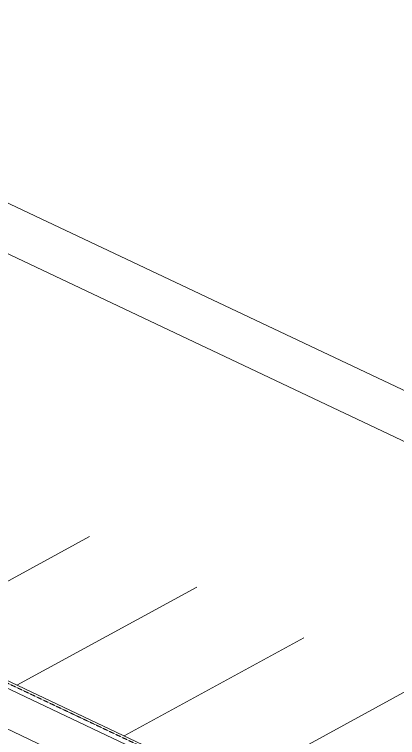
# Model space of a CAD drawing. Header units: inches. Extents: x 27328 to 120839, y -4075 to 4147.
# Drawn here: x 30146 to 30459, y 543 to 1135 of the extents above; entities that cross this region are included whole.
import ezdxf

# ---------------------------------------------------------------- set-up
doc = ezdxf.new("R2010")
doc.units = ezdxf.units.IN
doc.header["$MEASUREMENT"] = 0
doc.linetypes.add('Hidden', pattern=[0.28125, 0.1875, -0.09375])
doc.layers.add('A-DETL', color=90, linetype='Continuous', lineweight=9)
doc.layers.add('A-PROP-SBCK', color=71, linetype='Hidden', lineweight=15)

msp = doc.modelspace()

# ---------------------------------------------------------------- linework, layer by layer
at = {"layer": 'A-DETL'}
for p, q in [((29566.7, 1251.82), (31303.86, 430.23)), ((29500.22, 1241.64), (31705.03, 198.88)), ((29174.71, 1040.2), (31282.58, 42.12)), ((31288.7, 46.22), (29186.5, 1040.45)), ((29144.28, 1021.3), (31237.35, 30.22)), ((30207.14, 707.55), (30059.86, 627.4)), ((30294.92, 666.04), (30147.63, 585.89)), ((30382.69, 624.53), (30235.4, 544.37)), ((30470.47, 583.01), (30323.18, 502.86))]:
    msp.add_line(p, q, dxfattribs=at)
at = {"layer": 'A-PROP-SBCK'}
msp.add_line((31708.8, -154.54), (28809.99, 1216.44), dxfattribs=at)

doc.saveas('drawing.dxf')
